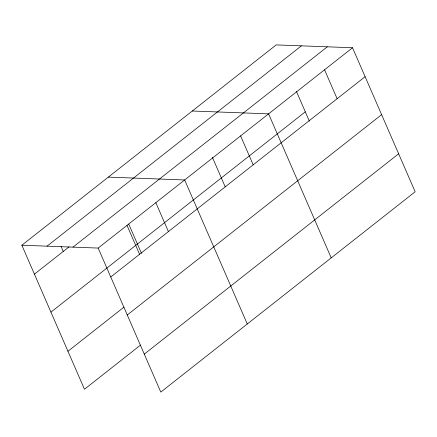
<?xml version="1.0" encoding="UTF-8"?>
<svg xmlns="http://www.w3.org/2000/svg" width="437" height="437" viewBox="0 0 437 437"><rect width="100%" height="100%" fill="white"/><g stroke="black" fill="none" stroke-linecap="round" stroke-linejoin="round"><path stroke-width="0.66" d="M21.85 245.228L276.206 44.907L352.528 47.753L415.15 191.772L160.794 392.093L98.178 248.074L21.85 245.228L84.472 389.247L140.523 345.099M47.038 246.168L301.393 45.847M34.43 274.152L69.128 246.829M72.99 247.134L327.34 46.814M98.178 248.074L352.528 47.753M50.943 312.133L305.294 111.812M110.752 277.003L365.108 76.683M67.959 351.266L124.01 307.118M127.265 314.979L381.621 114.663M144.281 354.112L398.637 153.791M192.269 111.014L268.591 113.86L331.213 257.879M108.332 177.122L184.654 179.968L247.276 323.981M324.549 69.789L337.129 98.718M296.362 91.267L309.347 121.131M240.612 135.896L253.192 164.82M212.426 157.375L225.213 186.856M155.829 202.67L168.409 231.594M128.757 224.099L141.473 253.34M127.003 225.372L139.578 254.296M61.114 246.528L63.256 251.45"/></g></svg>
